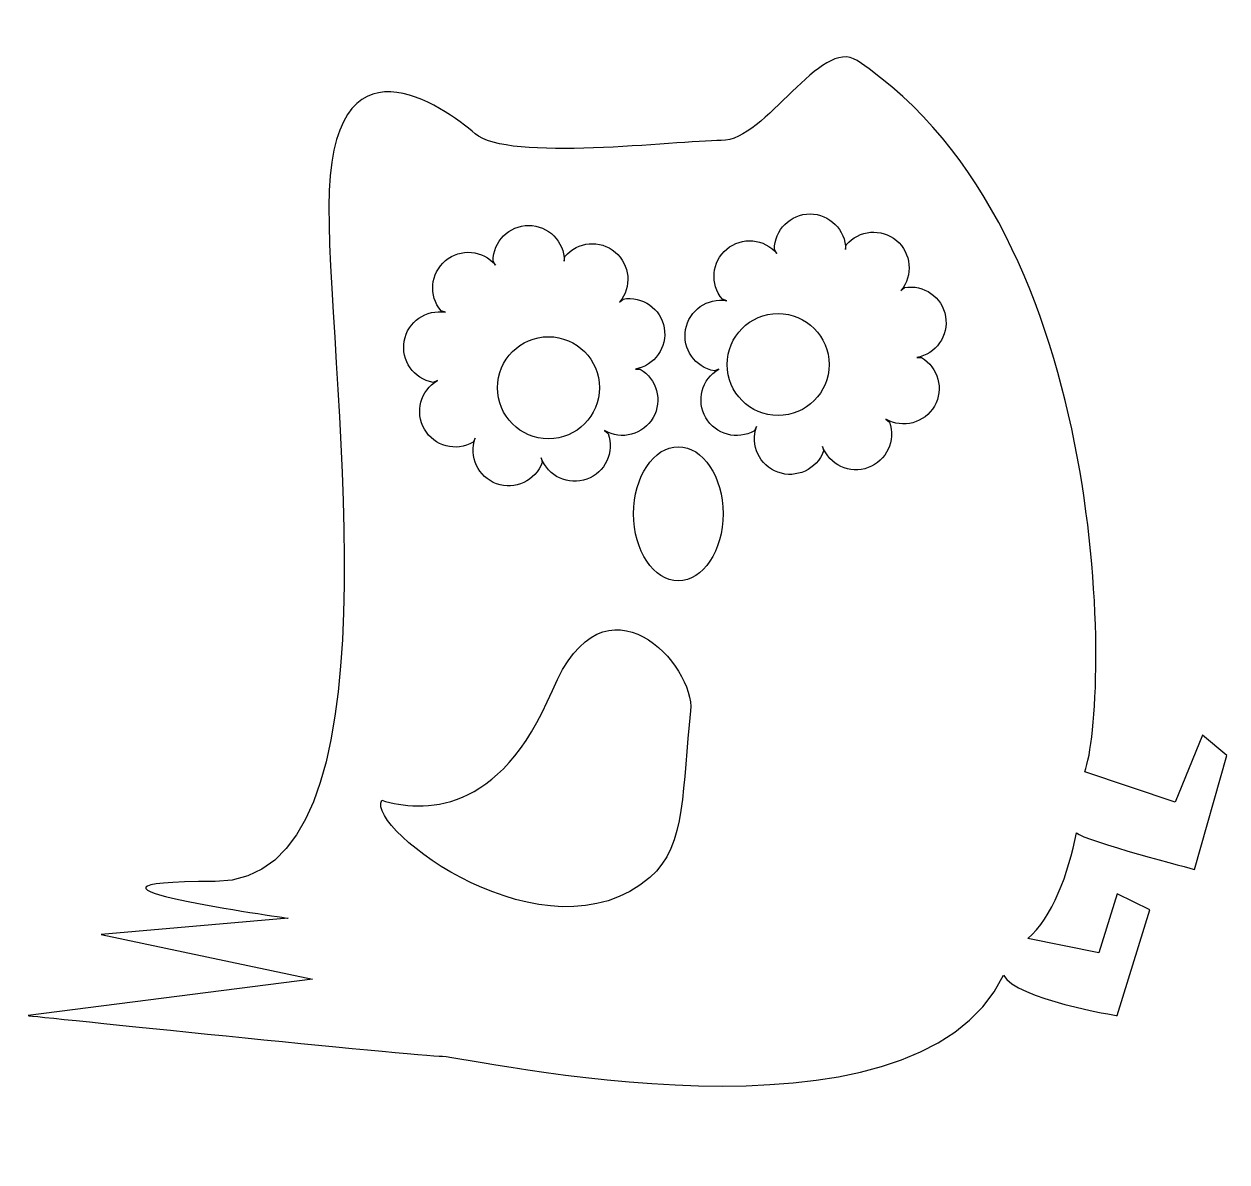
# Model space of a CAD drawing. Header units: centimetres. Extents: x -11 to 10.9, y -10.7 to 9.9.
import ezdxf

# ---------------------------------------------------------------- set-up
doc = ezdxf.new("R2010")
doc.units = ezdxf.units.CM
doc.header["$MEASUREMENT"] = 0
doc.layers.add('Camada 1', color=7, linetype='Continuous')

msp = doc.modelspace()

# ---------------------------------------------------------------- linework, layer by layer
at = {"layer": 'Camada 1'}
for points, knots in [([(1.69995, 7.81844), (2.51108, 7.81844), (3.50264, 9.71193), (4.16629, 9.26949), (4.16629, 9.26949), (8.86989, 6.13375), (8.73813, -2.45507), (8.2957, -3.63493), (8.2957, -3.63493), (8.2957, -3.63493), (9.93972, -4.18378), (9.93972, -4.18378), (9.93972, -4.18378), (9.93972, -4.18378), (10.43417, -2.97127), (10.43417, -2.97127), (10.43417, -2.97127), (10.43417, -2.97127), (10.87661, -3.33997), (10.87661, -3.33997), (10.87661, -3.33997), (10.87661, -3.33997), (10.28669, -5.40467), (10.28669, -5.40467), (10.28669, -5.40467), (10.28669, -5.40467), (8.29573, -4.88849), (8.14825, -4.74102), (8.14825, -4.74102), (8.00077, -5.47841), (7.70581, -6.28955), (7.26338, -6.65824), (7.26338, -6.65824), (7.26338, -6.65824), (8.5518, -6.92121), (8.5518, -6.92121), (8.5518, -6.92121), (8.5518, -6.92121), (8.88565, -5.84708), (8.88565, -5.84708), (8.88565, -5.84708), (8.88565, -5.84708), (9.47557, -6.14204), (9.47557, -6.14204), (9.47557, -6.14204), (9.47557, -6.14204), (8.88565, -8.05926), (8.88565, -8.05926), (8.88565, -8.05926), (8.88565, -8.05926), (7.04217, -7.76433), (6.82095, -7.32187), (6.82095, -7.32187), (5.19868, -10.71388), (-2.91267, -8.79666), (-3.35508, -8.79666), (-3.35508, -8.79666), (-3.79759, -8.79668), (-10.87657, -8.05929), (-10.87657, -8.05929), (-10.87657, -8.05929), (-10.87657, -8.05929), (-5.71481, -7.39564), (-5.71481, -7.39564), (-5.71481, -7.39564), (-5.71481, -7.39564), (-9.54926, -6.5845), (-9.54926, -6.5845), (-9.54926, -6.5845), (-9.54926, -6.5845), (-6.15725, -6.28957), (-6.15725, -6.28957), (-6.15725, -6.28957), (-6.15725, -6.28957), (-10.95031, -5.62592), (-7.48456, -5.62592), (-7.48456, -5.62592), (-4.01881, -5.62592), (-5.41986, 3.29657), (-5.41986, 6.61484), (-5.41986, 6.61484), (-5.41986, 9.93314), (-3.31182, 8.42038), (-2.76524, 7.94218), (-2.76524, 7.94218), (-2.17532, 7.42598), (0.88884, 7.81844), (1.69995, 7.81844)], [0, 0, 0, 0, 0.04347826, 0.04347826, 0.04347826, 0.04347826, 0.08695652, 0.08695652, 0.08695652, 0.08695652, 0.13043478, 0.13043478, 0.13043478, 0.13043478, 0.17391304, 0.17391304, 0.17391304, 0.17391304, 0.2173913, 0.2173913, 0.2173913, 0.2173913, 0.26086957, 0.26086957, 0.26086957, 0.26086957, 0.30434783, 0.30434783, 0.30434783, 0.30434783, 0.34782609, 0.34782609, 0.34782609, 0.34782609, 0.39130435, 0.39130435, 0.39130435, 0.39130435, 0.43478261, 0.43478261, 0.43478261, 0.43478261, 0.47826087, 0.47826087, 0.47826087, 0.47826087, 0.52173913, 0.52173913, 0.52173913, 0.52173913, 0.56521739, 0.56521739, 0.56521739, 0.56521739, 0.60869565, 0.60869565, 0.60869565, 0.60869565, 0.65217391, 0.65217391, 0.65217391, 0.65217391, 0.69565217, 0.69565217, 0.69565217, 0.69565217, 0.73913043, 0.73913043, 0.73913043, 0.73913043, 0.7826087, 0.7826087, 0.7826087, 0.7826087, 0.82608696, 0.82608696, 0.82608696, 0.82608696, 0.86956522, 0.86956522, 0.86956522, 0.86956522, 0.91304348, 0.91304348, 0.91304348, 0.91304348, 1, 1, 1, 1]), ([(3.95729, 5.84211), (3.95729, 6.1985), (3.66807, 6.48783), (3.31136, 6.48783), (3.31136, 6.48783), (2.95473, 6.48783), (2.6657, 6.19848), (2.6657, 5.84211), (2.6657, 5.84211), (2.6657, 5.84211), (2.70949, 5.76975), (2.70949, 5.76975), (2.70949, 5.76975), (2.48092, 6.04288), (2.07333, 6.07852), (1.80028, 5.84939), (1.80028, 5.84939), (1.52707, 5.62005), (1.49135, 5.21301), (1.72122, 4.93996), (1.72122, 4.93996), (1.72122, 4.93996), (1.80128, 4.91239), (1.80128, 4.91239), (1.80128, 4.91239), (1.44986, 4.97438), (1.115, 4.73978), (1.05325, 4.38902), (1.05325, 4.38902), (0.99144, 4.03768), (1.22592, 3.70311), (1.57675, 3.64118), (1.57675, 3.64118), (1.57675, 3.64118), (1.6561, 3.67155), (1.6561, 3.67155), (1.6561, 3.67155), (1.34717, 3.49341), (1.24131, 3.09891), (1.41948, 2.78998), (1.41948, 2.78998), (1.59823, 2.48121), (1.99225, 2.37543), (2.30118, 2.5535), (2.30118, 2.5535), (2.30118, 2.5535), (2.3424, 2.62803), (2.3424, 2.62803), (2.3424, 2.62803), (2.22011, 2.29309), (2.39278, 1.92284), (2.72779, 1.80092), (2.72779, 1.80092), (3.06291, 1.67908), (3.43335, 1.85156), (3.55562, 2.18655), (3.55562, 2.18655), (3.55562, 2.18655), (3.53922, 2.26974), (3.53922, 2.26974), (3.53922, 2.26974), (3.66061, 1.93459), (4.03135, 1.76185), (4.36633, 1.88398), (4.36633, 1.88398), (4.70119, 2.00577), (4.87414, 2.37648), (4.75188, 2.71139), (4.75188, 2.71139), (4.75188, 2.71139), (4.68576, 2.76454), (4.68576, 2.76454), (4.68576, 2.76454), (4.99469, 2.58616), (5.3896, 2.6921), (5.56807, 3.00102), (5.56807, 3.00102), (5.74608, 3.30937), (5.64065, 3.70415), (5.33172, 3.88243), (5.33172, 3.88243), (5.33172, 3.88243), (5.24674, 3.88047), (5.24674, 3.88047), (5.24674, 3.88047), (5.59758, 3.94275), (5.83205, 4.27748), (5.77024, 4.62831), (5.77024, 4.62831), (5.70846, 4.97944), (5.37363, 5.21399), (5.02277, 5.15192), (5.02277, 5.15192), (5.02277, 5.15192), (4.95869, 5.0962), (4.95869, 5.0962), (4.95869, 5.0962), (5.18782, 5.3692), (5.15255, 5.77679), (4.87934, 6.00571), (4.87934, 6.00571), (4.60626, 6.23471), (4.19896, 6.19907), (3.96954, 5.92623), (3.96954, 5.92623), (3.96954, 5.92623), (3.95729, 5.84211), (3.95729, 5.84211)], [0, 0, 0, 0, 0.03571429, 0.03571429, 0.03571429, 0.03571429, 0.07142857, 0.07142857, 0.07142857, 0.07142857, 0.10714286, 0.10714286, 0.10714286, 0.10714286, 0.14285714, 0.14285714, 0.14285714, 0.14285714, 0.17857143, 0.17857143, 0.17857143, 0.17857143, 0.21428571, 0.21428571, 0.21428571, 0.21428571, 0.25, 0.25, 0.25, 0.25, 0.28571429, 0.28571429, 0.28571429, 0.28571429, 0.32142857, 0.32142857, 0.32142857, 0.32142857, 0.35714286, 0.35714286, 0.35714286, 0.35714286, 0.39285714, 0.39285714, 0.39285714, 0.39285714, 0.42857143, 0.42857143, 0.42857143, 0.42857143, 0.46428571, 0.46428571, 0.46428571, 0.46428571, 0.5, 0.5, 0.5, 0.5, 0.53571429, 0.53571429, 0.53571429, 0.53571429, 0.57142857, 0.57142857, 0.57142857, 0.57142857, 0.60714286, 0.60714286, 0.60714286, 0.60714286, 0.64285714, 0.64285714, 0.64285714, 0.64285714, 0.67857143, 0.67857143, 0.67857143, 0.67857143, 0.71428571, 0.71428571, 0.71428571, 0.71428571, 0.75, 0.75, 0.75, 0.75, 0.78571429, 0.78571429, 0.78571429, 0.78571429, 0.82142857, 0.82142857, 0.82142857, 0.82142857, 0.85714286, 0.85714286, 0.85714286, 0.85714286, 0.89285714, 0.89285714, 0.89285714, 0.89285714, 0.92857143, 0.92857143, 0.92857143, 0.92857143, 1, 1, 1, 1]), ([(-1.14758, 5.63306), (-1.14758, 5.98945), (-1.43677, 6.2788), (-1.79351, 6.2788), (-1.79351, 6.2788), (-2.15012, 6.2788), (-2.43917, 5.98945), (-2.43917, 5.63306), (-2.43917, 5.63306), (-2.43917, 5.63306), (-2.39538, 5.5607), (-2.39538, 5.5607), (-2.39538, 5.5607), (-2.62395, 5.83383), (-3.03152, 5.86947), (-3.30459, 5.64034), (-3.30459, 5.64034), (-3.5778, 5.41097), (-3.61352, 5.00396), (-3.38367, 4.73089), (-3.38367, 4.73089), (-3.38367, 4.73089), (-3.30358, 4.70332), (-3.30358, 4.70332), (-3.30358, 4.70332), (-3.655, 4.76534), (-3.98986, 4.53073), (-4.05164, 4.17995), (-4.05164, 4.17995), (-4.11342, 3.82861), (-3.87897, 3.49404), (-3.52811, 3.43211), (-3.52811, 3.43211), (-3.52811, 3.43211), (-3.44873, 3.46251), (-3.44873, 3.46251), (-3.44873, 3.46251), (-3.75766, 3.28437), (-3.86352, 2.88987), (-3.68537, 2.58094), (-3.68537, 2.58094), (-3.50664, 2.27214), (-3.1126, 2.16636), (-2.80365, 2.34446), (-2.80365, 2.34446), (-2.80365, 2.34446), (-2.76245, 2.41899), (-2.76245, 2.41899), (-2.76245, 2.41899), (-2.88474, 2.08405), (-2.71205, 1.7138), (-2.37706, 1.59188), (-2.37706, 1.59188), (-2.04191, 1.47004), (-1.6715, 1.64249), (-1.54921, 1.97751), (-1.54921, 1.97751), (-1.54921, 1.97751), (-1.56564, 2.0607), (-1.56564, 2.0607), (-1.56564, 2.0607), (-1.44422, 1.72555), (-1.07351, 1.55281), (-0.73853, 1.67494), (-0.73853, 1.67494), (-0.40367, 1.7967), (-0.23072, 2.16741), (-0.35298, 2.50235), (-0.35298, 2.50235), (-0.35298, 2.50235), (-0.4191, 2.5555), (-0.4191, 2.5555), (-0.4191, 2.5555), (-0.11017, 2.37712), (0.28474, 2.48306), (0.46318, 2.79198), (0.46318, 2.79198), (0.64119, 3.10033), (0.53576, 3.49508), (0.22683, 3.67339), (0.22683, 3.67339), (0.22683, 3.67339), (0.14185, 3.67143), (0.14185, 3.67143), (0.14185, 3.67143), (0.49271, 3.73371), (0.72716, 4.06841), (0.66538, 4.41927), (0.66538, 4.41927), (0.6036, 4.7704), (0.26874, 5.00493), (-0.08209, 4.94288), (-0.08209, 4.94288), (-0.08209, 4.94288), (-0.14617, 4.88713), (-0.14617, 4.88713), (-0.14617, 4.88713), (0.08299, 5.16013), (0.04769, 5.56772), (-0.22555, 5.79664), (-0.22555, 5.79664), (-0.49863, 6.02564), (-0.9059, 5.99), (-1.13535, 5.71713), (-1.13535, 5.71713), (-1.13535, 5.71713), (-1.14758, 5.63306), (-1.14758, 5.63306)], [0, 0, 0, 0, 0.03571429, 0.03571429, 0.03571429, 0.03571429, 0.07142857, 0.07142857, 0.07142857, 0.07142857, 0.10714286, 0.10714286, 0.10714286, 0.10714286, 0.14285714, 0.14285714, 0.14285714, 0.14285714, 0.17857143, 0.17857143, 0.17857143, 0.17857143, 0.21428571, 0.21428571, 0.21428571, 0.21428571, 0.25, 0.25, 0.25, 0.25, 0.28571429, 0.28571429, 0.28571429, 0.28571429, 0.32142857, 0.32142857, 0.32142857, 0.32142857, 0.35714286, 0.35714286, 0.35714286, 0.35714286, 0.39285714, 0.39285714, 0.39285714, 0.39285714, 0.42857143, 0.42857143, 0.42857143, 0.42857143, 0.46428571, 0.46428571, 0.46428571, 0.46428571, 0.5, 0.5, 0.5, 0.5, 0.53571429, 0.53571429, 0.53571429, 0.53571429, 0.57142857, 0.57142857, 0.57142857, 0.57142857, 0.60714286, 0.60714286, 0.60714286, 0.60714286, 0.64285714, 0.64285714, 0.64285714, 0.64285714, 0.67857143, 0.67857143, 0.67857143, 0.67857143, 0.71428571, 0.71428571, 0.71428571, 0.71428571, 0.75, 0.75, 0.75, 0.75, 0.78571429, 0.78571429, 0.78571429, 0.78571429, 0.82142857, 0.82142857, 0.82142857, 0.82142857, 0.85714286, 0.85714286, 0.85714286, 0.85714286, 0.89285714, 0.89285714, 0.89285714, 0.89285714, 0.92857143, 0.92857143, 0.92857143, 0.92857143, 1, 1, 1, 1]), ([(2.73196, 4.68006), (2.22084, 4.68006), (1.80661, 4.26578), (1.80661, 3.75479), (1.80661, 3.75479), (1.80661, 3.24372), (2.22082, 2.82944), (2.73196, 2.82944), (2.73196, 2.82944), (3.24295, 2.82944), (3.65718, 3.24372), (3.65718, 3.75479), (3.65718, 3.75479), (3.65718, 4.2658), (3.24294, 4.68006), (2.73196, 4.68006)], [0, 0, 0, 0, 0.2, 0.2, 0.2, 0.2, 0.4, 0.4, 0.4, 0.4, 0.6, 0.6, 0.6, 0.6, 1, 1, 1, 1]), ([(-1.43417, 4.25979), (-1.94529, 4.25979), (-2.35952, 3.84551), (-2.35952, 3.33452), (-2.35952, 3.33452), (-2.35952, 2.82345), (-1.94531, 2.40917), (-1.43417, 2.40917), (-1.43417, 2.40917), (-0.92318, 2.40917), (-0.50897, 2.82345), (-0.50897, 3.33452), (-0.50897, 3.33452), (-0.50898, 3.84553), (-0.92318, 4.25979), (-1.43417, 4.25979)], [0, 0, 0, 0, 0.2, 0.2, 0.2, 0.2, 0.4, 0.4, 0.4, 0.4, 0.6, 0.6, 0.6, 0.6, 1, 1, 1, 1]), ([(0.92176, 2.26422), (0.47382, 2.26422), (0.11063, 1.71947), (0.11063, 1.04753), (0.11063, 1.04753), (0.11063, 0.37559), (0.47385, -0.16918), (0.92176, -0.16918), (0.92176, -0.16918), (1.36967, -0.16918), (1.73287, 0.3756), (1.73287, 1.04753), (1.73287, 1.04753), (1.73287, 1.71946), (1.36967, 2.26422), (0.92176, 2.26422)], [0, 0, 0, 0, 0.2, 0.2, 0.2, 0.2, 0.4, 0.4, 0.4, 0.4, 0.6, 0.6, 0.6, 0.6, 1, 1, 1, 1]), ([(0.40555, -5.55215), (1.08275, -4.97261), (0.9838, -3.89734), (1.14294, -2.52881), (1.14294, -2.52881), (1.23671, -1.72315), (-0.40559, 0.12581), (-1.3642, -2.16011), (-1.3642, -2.16011), (-2.32281, -4.446), (-3.72386, -4.37229), (-4.46125, -4.15107), (-4.46125, -4.15107), (-4.75044, -4.67159), (-1.46674, -7.15425), (0.40555, -5.55215)], [0, 0, 0, 0, 0.2, 0.2, 0.2, 0.2, 0.4, 0.4, 0.4, 0.4, 0.6, 0.6, 0.6, 0.6, 1, 1, 1, 1])]:
    msp.add_open_spline(points, degree=3, knots=knots, dxfattribs=at)

doc.saveas('drawing.dxf')
